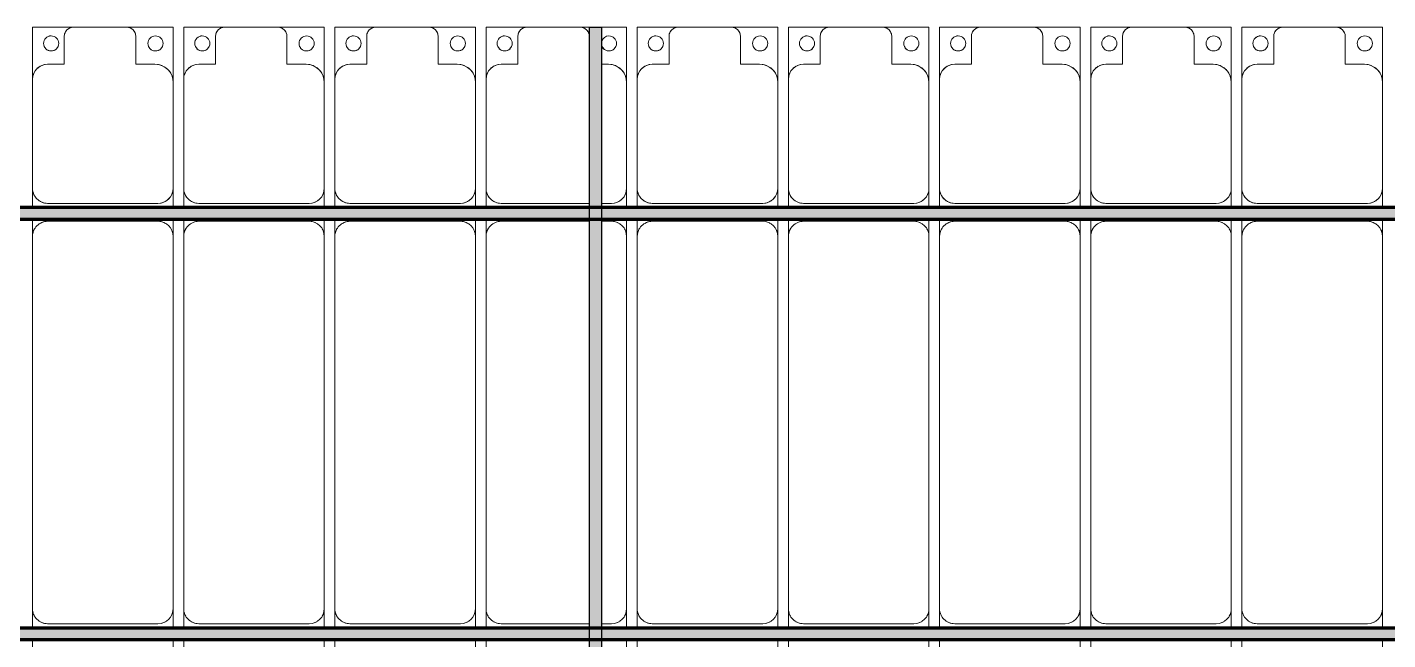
# Model space of a CAD drawing. Header units: millimetres. Extents: x -291190 to 146725, y 19759 to 185158.
# Drawn here: x -51423 to -46923, y 157191 to 159217 of the extents above; entities that cross this region are included whole.
import ezdxf

# ---------------------------------------------------------------- set-up
doc = ezdxf.new("R2010")
doc.units = ezdxf.units.MM
doc.layers.add('A-GENM', color=13, linetype='Continuous', lineweight=9)
doc.layers.add('S-BEAM', color=12, linetype='Continuous', lineweight=9)

# ---------------------------------------------------------------- blocks, each defined once
blk = doc.blocks.new('Dải phao đi lại kèm đỡ invester - DẢI PHAO ĐI LẠI-60252-KHUNG KẾT CẤU BÈ PIN 4')
at = {"layer": 'A-GENM', "color": 7}
for p, q in [((111758.4, 713.3), (111758.4, 769.7)), ((111758.4, 713.3), (111758.4, 769.7)), ((112223.4, 769.7), (112223.4, 713.3)), ((112223.4, 769.7), (112223.4, 713.3)), ((112258.4, 713.3), (112258.4, 769.7)), ((112258.4, 713.3), (112258.4, 769.7)), ((112723.4, 769.7), (112723.4, 713.3)), ((112723.4, 769.7), (112723.4, 713.3)), ((112758.4, 713.3), (112758.4, 769.7)), ((112758.4, 713.3), (112758.4, 769.7)), ((113223.4, 769.7), (113223.4, 713.3)), ((113223.4, 769.7), (113223.4, 713.3)), ((113258.4, 713.3), (113258.4, 769.7)), ((113258.4, 713.3), (113258.4, 769.7)), ((113723.4, 769.7), (113723.4, 713.3)), ((113723.4, 769.7), (113723.4, 713.3)), ((113758.4, 713.3), (113758.4, 769.7)), ((113758.4, 713.3), (113758.4, 769.7)), ((114223.4, 769.7), (114223.4, 713.3)), ((114223.4, 769.7), (114223.4, 713.3)), ((114258.4, 713.3), (114258.4, 769.7)), ((114258.4, 713.3), (114258.4, 769.7)), ((114723.4, 769.7), (114723.4, 713.3)), ((114723.4, 769.7), (114723.4, 713.3)), ((114758.4, 713.3), (114758.4, 769.7)), ((114758.4, 713.3), (114758.4, 769.7)), ((115223.4, 769.7), (115223.4, 713.3)), ((115223.4, 769.7), (115223.4, 713.3)), ((115258.4, 713.3), (115258.4, 769.7)), ((115258.4, 713.3), (115258.4, 769.7)), ((115723.4, 769.7), (115723.4, 713.3)), ((115723.4, 769.7), (115723.4, 713.3)), ((115758.4, 713.3), (115758.4, 769.7)), ((115758.4, 713.3), (115758.4, 769.7)), ((116223.4, 769.7), (116223.4, 713.3)), ((116223.4, 769.7), (116223.4, 713.3)), ((111758.4, 610.3), (111758.4, 673.3)), ((111758.4, 610.3), (111758.4, 673.3)), ((112173.4, 660.3), (111808.4, 660.3)), ((112223.4, 673.3), (112223.4, 610.3)), ((112223.4, 673.3), (112223.4, 610.3)), ((112258.4, 610.3), (112258.4, 673.3)), ((112258.4, 610.3), (112258.4, 673.3)), ((112673.4, 660.3), (112308.4, 660.3)), ((112723.4, 673.3), (112723.4, 610.3)), ((112723.4, 673.3), (112723.4, 610.3)), ((112758.4, 610.3), (112758.4, 673.3)), ((112758.4, 610.3), (112758.4, 673.3)), ((113173.4, 660.3), (112808.4, 660.3)), ((113223.4, 673.3), (113223.4, 610.3)), ((113223.4, 673.3), (113223.4, 610.3)), ((113258.4, 610.3), (113258.4, 673.3)), ((113258.4, 610.3), (113258.4, 673.3)), ((113673.4, 660.3), (113308.4, 660.3)), ((113723.4, 673.3), (113723.4, 610.3)), ((113723.4, 673.3), (113723.4, 610.3)), ((113758.4, 610.3), (113758.4, 673.3)), ((113758.4, 610.3), (113758.4, 673.3)), ((114173.4, 660.3), (113808.4, 660.3)), ((114223.4, 673.3), (114223.4, 610.3)), ((114223.4, 673.3), (114223.4, 610.3)), ((114258.4, 610.3), (114258.4, 673.3)), ((114258.4, 610.3), (114258.4, 673.3)), ((114341.4, 660.3), (114308.4, 660.3)), ((114673.4, 660.3), (114381.4, 660.3)), ((114723.4, 673.3), (114723.4, 610.3)), ((114723.4, 673.3), (114723.4, 610.3)), ((114758.4, 610.3), (114758.4, 673.3)), ((114758.4, 610.3), (114758.4, 673.3)), ((115173.4, 660.3), (114808.4, 660.3)), ((115223.4, 673.3), (115223.4, 610.3)), ((115223.4, 673.3), (115223.4, 610.3)), ((115258.4, 610.3), (115258.4, 673.3)), ((115258.4, 610.3), (115258.4, 673.3)), ((115673.4, 660.3), (115308.4, 660.3)), ((115723.4, 673.3), (115723.4, 610.3)), ((115723.4, 673.3), (115723.4, 610.3)), ((115758.4, 610.3), (115758.4, 673.3)), ((115758.4, 610.3), (115758.4, 673.3)), ((116173.4, 660.3), (115808.4, 660.3)), ((116223.4, 673.3), (116223.4, 610.3)), ((116223.4, 673.3), (116223.4, 610.3)), ((111758.4, 610.3), (111758.4, -620.3)), ((112223.4, -620.3), (112223.4, 610.3)), ((112258.4, 610.3), (112258.4, -620.3)), ((112723.4, -620.3), (112723.4, 610.3)), ((112758.4, 610.3), (112758.4, -620.3)), ((113223.4, -620.3), (113223.4, 610.3)), ((113258.4, 610.3), (113258.4, -620.3)), ((113723.4, -620.3), (113723.4, 610.3)), ((113758.4, 610.3), (113758.4, -620.3)), ((114223.4, -620.3), (114223.4, 610.3)), ((114258.4, 610.3), (114258.4, -620.3)), ((114723.4, -620.3), (114723.4, 610.3)), ((114758.4, 610.3), (114758.4, -620.3)), ((115223.4, -620.3), (115223.4, 610.3)), ((115258.4, 610.3), (115258.4, -620.3)), ((115723.4, -620.3), (115723.4, 610.3)), ((115758.4, 610.3), (115758.4, -620.3)), ((116223.4, -620.3), (116223.4, 610.3)), ((111758.4, -676.7), (111758.4, -620.3)), ((111758.4, -676.7), (111758.4, -620.3)), ((112223.4, -620.3), (112223.4, -676.7)), ((112223.4, -620.3), (112223.4, -676.7)), ((112258.4, -676.7), (112258.4, -620.3)), ((112258.4, -676.7), (112258.4, -620.3)), ((112723.4, -620.3), (112723.4, -676.7)), ((112723.4, -620.3), (112723.4, -676.7)), ((112758.4, -676.7), (112758.4, -620.3)), ((112758.4, -676.7), (112758.4, -620.3)), ((113223.4, -620.3), (113223.4, -676.7)), ((113223.4, -620.3), (113223.4, -676.7)), ((113258.4, -676.7), (113258.4, -620.3)), ((113258.4, -676.7), (113258.4, -620.3)), ((113723.4, -620.3), (113723.4, -676.7)), ((113723.4, -620.3), (113723.4, -676.7)), ((113758.4, -676.7), (113758.4, -620.3)), ((113758.4, -676.7), (113758.4, -620.3)), ((114223.4, -620.3), (114223.4, -676.7)), ((114223.4, -620.3), (114223.4, -676.7)), ((114258.4, -676.7), (114258.4, -620.3)), ((114258.4, -676.7), (114258.4, -620.3)), ((114723.4, -620.3), (114723.4, -676.7)), ((114723.4, -620.3), (114723.4, -676.7)), ((114758.4, -676.7), (114758.4, -620.3)), ((114758.4, -676.7), (114758.4, -620.3)), ((115223.4, -620.3), (115223.4, -676.7)), ((115223.4, -620.3), (115223.4, -676.7)), ((115258.4, -676.7), (115258.4, -620.3)), ((115258.4, -676.7), (115258.4, -620.3)), ((115723.4, -620.3), (115723.4, -676.7)), ((115723.4, -620.3), (115723.4, -676.7)), ((115758.4, -676.7), (115758.4, -620.3)), ((115758.4, -676.7), (115758.4, -620.3)), ((116223.4, -620.3), (116223.4, -676.7)), ((116223.4, -620.3), (116223.4, -676.7)), ((111808.4, -670.3), (112173.4, -670.3)), ((112308.4, -670.3), (112673.4, -670.3)), ((112808.4, -670.3), (113173.4, -670.3)), ((113308.4, -670.3), (113673.4, -670.3)), ((113808.4, -670.3), (114173.4, -670.3)), ((114308.4, -670.3), (114341.4, -670.3)), ((114381.4, -670.3), (114673.4, -670.3)), ((114808.4, -670.3), (115173.4, -670.3)), ((115308.4, -670.3), (115673.4, -670.3)), ((115808.4, -670.3), (116173.4, -670.3)), ((111758.4, -779.7), (111758.4, -716.7)), ((111758.4, -779.7), (111758.4, -716.7)), ((112223.4, -716.7), (112223.4, -779.7)), ((112223.4, -716.7), (112223.4, -779.7)), ((112258.4, -779.7), (112258.4, -716.7)), ((112258.4, -779.7), (112258.4, -716.7)), ((112723.4, -716.7), (112723.4, -779.7)), ((112723.4, -716.7), (112723.4, -779.7)), ((112758.4, -779.7), (112758.4, -716.7)), ((112758.4, -779.7), (112758.4, -716.7)), ((113223.4, -716.7), (113223.4, -779.7)), ((113223.4, -716.7), (113223.4, -779.7)), ((113258.4, -779.7), (113258.4, -716.7)), ((113258.4, -779.7), (113258.4, -716.7)), ((113723.4, -716.7), (113723.4, -779.7)), ((113723.4, -716.7), (113723.4, -779.7)), ((113758.4, -779.7), (113758.4, -716.7)), ((113758.4, -779.7), (113758.4, -716.7)), ((114223.4, -716.7), (114223.4, -779.7)), ((114223.4, -716.7), (114223.4, -779.7)), ((114258.4, -779.7), (114258.4, -716.7)), ((114258.4, -779.7), (114258.4, -716.7)), ((114723.4, -716.7), (114723.4, -779.7)), ((114723.4, -716.7), (114723.4, -779.7)), ((114758.4, -779.7), (114758.4, -716.7)), ((114758.4, -779.7), (114758.4, -716.7)), ((115223.4, -716.7), (115223.4, -779.7)), ((115223.4, -716.7), (115223.4, -779.7)), ((115258.4, -779.7), (115258.4, -716.7)), ((115258.4, -779.7), (115258.4, -716.7)), ((115723.4, -716.7), (115723.4, -779.7)), ((115723.4, -716.7), (115723.4, -779.7)), ((115758.4, -779.7), (115758.4, -716.7)), ((115758.4, -779.7), (115758.4, -716.7)), ((116223.4, -716.7), (116223.4, -779.7)), ((116223.4, -716.7), (116223.4, -779.7)), ((112173.4, -729.7), (111808.4, -729.7)), ((112673.4, -729.7), (112308.4, -729.7)), ((113173.4, -729.7), (112808.4, -729.7)), ((113673.4, -729.7), (113308.4, -729.7)), ((114173.4, -729.7), (113808.4, -729.7)), ((114341.4, -729.7), (114308.4, -729.7)), ((114673.4, -729.7), (114381.4, -729.7)), ((115173.4, -729.7), (114808.4, -729.7)), ((115673.4, -729.7), (115308.4, -729.7)), ((116173.4, -729.7), (115808.4, -729.7)), ((111758.4, -779.7), (111758.4, -1129.7)), ((112223.4, -1139.7), (112223.4, -779.7)), ((112258.4, -779.7), (112258.4, -1129.7)), ((112723.4, -1139.7), (112723.4, -779.7)), ((112758.4, -779.7), (112758.4, -1129.7)), ((113223.4, -1139.7), (113223.4, -779.7)), ((113258.4, -779.7), (113258.4, -1129.7)), ((113723.4, -1139.7), (113723.4, -779.7)), ((113758.4, -779.7), (113758.4, -1129.7)), ((114223.4, -1139.7), (114223.4, -779.7)), ((114258.4, -779.7), (114258.4, -1129.7)), ((114723.4, -1139.7), (114723.4, -779.7)), ((114758.4, -779.7), (114758.4, -1129.7)), ((115223.4, -1139.7), (115223.4, -779.7)), ((115258.4, -779.7), (115258.4, -1129.7)), ((115723.4, -1139.7), (115723.4, -779.7)), ((115758.4, -779.7), (115758.4, -1129.7)), ((116223.4, -1139.7), (116223.4, -779.7)), ((111758.4, -1312.2), (111758.4, -1129.7)), ((111758.4, -1129.7), (111758.4, -1312.2)), ((112223.4, -1139.7), (112223.4, -1312.2)), ((112223.4, -1312.2), (112223.4, -1139.7)), ((112258.4, -1312.2), (112258.4, -1129.7)), ((112258.4, -1129.7), (112258.4, -1312.2)), ((112723.4, -1139.7), (112723.4, -1312.2)), ((112723.4, -1312.2), (112723.4, -1139.7)), ((112758.4, -1312.2), (112758.4, -1129.7)), ((112758.4, -1129.7), (112758.4, -1312.2)), ((113223.4, -1139.7), (113223.4, -1312.2)), ((113223.4, -1312.2), (113223.4, -1139.7)), ((113258.4, -1312.2), (113258.4, -1129.7)), ((113258.4, -1129.7), (113258.4, -1312.2)), ((113723.4, -1139.7), (113723.4, -1312.2)), ((113723.4, -1312.2), (113723.4, -1139.7)), ((113758.4, -1312.2), (113758.4, -1129.7)), ((113758.4, -1129.7), (113758.4, -1312.2)), ((114223.4, -1139.7), (114223.4, -1312.2)), ((114223.4, -1312.2), (114223.4, -1139.7)), ((114258.4, -1312.2), (114258.4, -1129.7)), ((114258.4, -1129.7), (114258.4, -1312.2)), ((114723.4, -1139.7), (114723.4, -1312.2)), ((114723.4, -1312.2), (114723.4, -1139.7)), ((114758.4, -1312.2), (114758.4, -1129.7)), ((114758.4, -1129.7), (114758.4, -1312.2)), ((115223.4, -1139.7), (115223.4, -1312.2)), ((115223.4, -1312.2), (115223.4, -1139.7)), ((115258.4, -1312.2), (115258.4, -1129.7)), ((115258.4, -1129.7), (115258.4, -1312.2)), ((115723.4, -1139.7), (115723.4, -1312.2)), ((115723.4, -1312.2), (115723.4, -1139.7)), ((115758.4, -1312.2), (115758.4, -1129.7)), ((115758.4, -1129.7), (115758.4, -1312.2)), ((116223.4, -1139.7), (116223.4, -1312.2)), ((116223.4, -1312.2), (116223.4, -1139.7)), ((111818.4, -1189.7), (111881.8, -1189.7)), ((111881.8, -1189.7), (111881.8, -1282.2)), ((112118.2, -1282.2), (112118.2, -1189.7)), ((112118.2, -1189.7), (112173.4, -1189.7)), ((112318.4, -1189.7), (112381.8, -1189.7)), ((112381.8, -1189.7), (112381.8, -1282.2)), ((112618.2, -1282.2), (112618.2, -1189.7)), ((112618.2, -1189.7), (112673.4, -1189.7)), ((112818.4, -1189.7), (112881.8, -1189.7)), ((112881.8, -1189.7), (112881.8, -1282.2)), ((113118.2, -1282.2), (113118.2, -1189.7)), ((113118.2, -1189.7), (113173.4, -1189.7)), ((113318.4, -1189.7), (113381.8, -1189.7)), ((113381.8, -1189.7), (113381.8, -1282.2)), ((113618.2, -1282.2), (113618.2, -1189.7)), ((113618.2, -1189.7), (113673.4, -1189.7)), ((113818.4, -1189.7), (113881.8, -1189.7)), ((113881.8, -1189.7), (113881.8, -1282.2)), ((114118.2, -1282.2), (114118.2, -1189.7)), ((114118.2, -1189.7), (114173.4, -1189.7)), ((114318.4, -1189.7), (114341.4, -1189.7)), ((114381.8, -1189.7), (114381.8, -1282.2)), ((114618.2, -1282.2), (114618.2, -1189.7)), ((114618.2, -1189.7), (114673.4, -1189.7)), ((114818.4, -1189.7), (114881.8, -1189.7)), ((114881.8, -1189.7), (114881.8, -1282.2)), ((115118.2, -1282.2), (115118.2, -1189.7)), ((115118.2, -1189.7), (115173.4, -1189.7)), ((115318.4, -1189.7), (115381.8, -1189.7)), ((115381.8, -1189.7), (115381.8, -1282.2)), ((115618.2, -1282.2), (115618.2, -1189.7)), ((115618.2, -1189.7), (115673.4, -1189.7)), ((115818.4, -1189.7), (115881.8, -1189.7)), ((115881.8, -1189.7), (115881.8, -1282.2)), ((116118.2, -1282.2), (116118.2, -1189.7)), ((116118.2, -1189.7), (116173.4, -1189.7)), ((111911.8, -1312.2), (111758.4, -1312.2)), ((111758.4, -1312.2), (111911.8, -1312.2)), ((111911.8, -1312.2), (112088.2, -1312.2)), ((112223.4, -1312.2), (112088.2, -1312.2)), ((112088.2, -1312.2), (112223.4, -1312.2)), ((112411.8, -1312.2), (112258.4, -1312.2)), ((112258.4, -1312.2), (112411.8, -1312.2)), ((112411.8, -1312.2), (112588.2, -1312.2)), ((112723.4, -1312.2), (112588.2, -1312.2)), ((112588.2, -1312.2), (112723.4, -1312.2)), ((112911.8, -1312.2), (112758.4, -1312.2)), ((112758.4, -1312.2), (112911.8, -1312.2)), ((112911.8, -1312.2), (113088.2, -1312.2)), ((113223.4, -1312.2), (113088.2, -1312.2)), ((113088.2, -1312.2), (113223.4, -1312.2)), ((113411.8, -1312.2), (113258.4, -1312.2)), ((113258.4, -1312.2), (113411.8, -1312.2)), ((113411.8, -1312.2), (113588.2, -1312.2)), ((113723.4, -1312.2), (113588.2, -1312.2)), ((113588.2, -1312.2), (113723.4, -1312.2)), ((113911.8, -1312.2), (113758.4, -1312.2)), ((113758.4, -1312.2), (113911.8, -1312.2)), ((113911.8, -1312.2), (114088.2, -1312.2)), ((114223.4, -1312.2), (114088.2, -1312.2)), ((114088.2, -1312.2), (114223.4, -1312.2)), ((114341.4, -1312.2), (114258.4, -1312.2)), ((114258.4, -1312.2), (114341.4, -1312.2)), ((114411.8, -1312.2), (114381.4, -1312.2)), ((114381.4, -1312.2), (114411.8, -1312.2)), ((114411.8, -1312.2), (114588.2, -1312.2)), ((114723.4, -1312.2), (114588.2, -1312.2)), ((114588.2, -1312.2), (114723.4, -1312.2)), ((114911.8, -1312.2), (114758.4, -1312.2)), ((114758.4, -1312.2), (114911.8, -1312.2)), ((114911.8, -1312.2), (115088.2, -1312.2)), ((115223.4, -1312.2), (115088.2, -1312.2)), ((115088.2, -1312.2), (115223.4, -1312.2)), ((115411.8, -1312.2), (115258.4, -1312.2)), ((115258.4, -1312.2), (115411.8, -1312.2)), ((115411.8, -1312.2), (115588.2, -1312.2)), ((115723.4, -1312.2), (115588.2, -1312.2)), ((115588.2, -1312.2), (115723.4, -1312.2)), ((115911.8, -1312.2), (115758.4, -1312.2)), ((115758.4, -1312.2), (115911.8, -1312.2)), ((115911.8, -1312.2), (116088.2, -1312.2)), ((116223.4, -1312.2), (116088.2, -1312.2)), ((116088.2, -1312.2), (116223.4, -1312.2))]:
    blk.add_line(p, q, dxfattribs=at)
for centre, radius, start, end in [((111808.4, 610.3), 50, 90, 180), ((111808.4, 610.3), 50, 150, 180), ((111808.4, 610.3), 50, 105, 120), ((112173.4, 610.3), 50, 360, 90), ((112173.4, 610.3), 50, 60, 90), ((112173.4, 610.3), 50, 15, 30), ((112308.4, 610.3), 50, 90, 180), ((112308.4, 610.3), 50, 150, 180), ((112308.4, 610.3), 50, 105, 120), ((112673.4, 610.3), 50, 360, 90), ((112673.4, 610.3), 50, 60, 90), ((112673.4, 610.3), 50, 15, 30), ((112808.4, 610.3), 50, 90, 180), ((112808.4, 610.3), 50, 150, 180), ((112808.4, 610.3), 50, 105, 120), ((113173.4, 610.3), 50, 360, 90), ((113173.4, 610.3), 50, 60, 90), ((113173.4, 610.3), 50, 15, 30), ((113308.4, 610.3), 50, 90, 180), ((113308.4, 610.3), 50, 150, 180), ((113308.4, 610.3), 50, 105, 120), ((113673.4, 610.3), 50, 360, 90), ((113673.4, 610.3), 50, 60, 90), ((113673.4, 610.3), 50, 15, 30), ((113808.4, 610.3), 50, 90, 180), ((113808.4, 610.3), 50, 150, 180), ((113808.4, 610.3), 50, 105, 120), ((114173.4, 610.3), 50, 360, 90), ((114173.4, 610.3), 50, 60, 90), ((114173.4, 610.3), 50, 15, 30), ((114308.4, 610.3), 50, 90, 180), ((114308.4, 610.3), 50, 150, 180), ((114308.4, 610.3), 50, 105, 120), ((114673.4, 610.3), 50, 360, 90), ((114673.4, 610.3), 50, 60, 90), ((114673.4, 610.3), 50, 15, 30), ((114808.4, 610.3), 50, 90, 180), ((114808.4, 610.3), 50, 150, 180), ((114808.4, 610.3), 50, 105, 120), ((115173.4, 610.3), 50, 360, 90), ((115173.4, 610.3), 50, 60, 90), ((115173.4, 610.3), 50, 15, 30), ((115308.4, 610.3), 50, 90, 180), ((115308.4, 610.3), 50, 150, 180), ((115308.4, 610.3), 50, 105, 120), ((115673.4, 610.3), 50, 360, 90), ((115673.4, 610.3), 50, 60, 90), ((115673.4, 610.3), 50, 15, 30), ((115808.4, 610.3), 50, 90, 180), ((115808.4, 610.3), 50, 150, 180), ((115808.4, 610.3), 50, 105, 120), ((116173.4, 610.3), 50, 360, 90), ((116173.4, 610.3), 50, 60, 90), ((116173.4, 610.3), 50, 15, 30), ((111808.4, -620.3), 50, 180, 270), ((112173.4, -620.3), 50, 270, 0), ((112173.4, -620.3), 50, 330, 0), ((112308.4, -620.3), 50, 180, 270), ((112673.4, -620.3), 50, 270, 0), ((112673.4, -620.3), 50, 330, 0), ((112808.4, -620.3), 50, 180, 270), ((113173.4, -620.3), 50, 270, 0), ((113173.4, -620.3), 50, 330, 0), ((113308.4, -620.3), 50, 180, 270), ((113673.4, -620.3), 50, 270, 0), ((113673.4, -620.3), 50, 330, 0), ((113808.4, -620.3), 50, 180, 270), ((114173.4, -620.3), 50, 270, 0), ((114173.4, -620.3), 50, 330, 0), ((114308.4, -620.3), 50, 180, 270), ((114673.4, -620.3), 50, 270, 0), ((114673.4, -620.3), 50, 330, 0), ((114808.4, -620.3), 50, 180, 270), ((115173.4, -620.3), 50, 270, 0), ((115173.4, -620.3), 50, 330, 0), ((115308.4, -620.3), 50, 180, 270), ((115673.4, -620.3), 50, 270, 0), ((115673.4, -620.3), 50, 330, 0), ((115808.4, -620.3), 50, 180, 270), ((116173.4, -620.3), 50, 270, 0), ((116173.4, -620.3), 50, 330, 0), ((111808.4, -620.3), 50, 195, 210), ((111808.4, -620.3), 50, 240, 270), ((112173.4, -620.3), 50, 270, 300), ((112308.4, -620.3), 50, 195, 210), ((112308.4, -620.3), 50, 240, 270), ((112673.4, -620.3), 50, 270, 300), ((112808.4, -620.3), 50, 195, 210), ((112808.4, -620.3), 50, 240, 270), ((113173.4, -620.3), 50, 270, 300), ((113308.4, -620.3), 50, 195, 210), ((113308.4, -620.3), 50, 240, 270), ((113673.4, -620.3), 50, 270, 300), ((113808.4, -620.3), 50, 195, 210), ((113808.4, -620.3), 50, 240, 255), ((114173.4, -620.3), 50, 270, 300), ((114308.4, -620.3), 50, 195, 210), ((114308.4, -620.3), 50, 240, 270), ((114673.4, -620.3), 50, 270, 300), ((114808.4, -620.3), 50, 195, 210), ((114808.4, -620.3), 50, 240, 270), ((115173.4, -620.3), 50, 270, 300), ((115308.4, -620.3), 50, 195, 210), ((115308.4, -620.3), 50, 240, 270), ((115673.4, -620.3), 50, 270, 300), ((115808.4, -620.3), 50, 195, 210), ((115808.4, -620.3), 50, 240, 270), ((116173.4, -620.3), 50, 270, 300), ((111808.4, -779.7), 50, 90, 180), ((111808.4, -779.7), 50, 90, 165), ((112173.4, -779.7), 50, 360, 90), ((112173.4, -779.7), 50, 15, 90), ((112308.4, -779.7), 50, 90, 180), ((112308.4, -779.7), 50, 90, 165), ((112673.4, -779.7), 50, 360, 90), ((112673.4, -779.7), 50, 15, 90), ((112808.4, -779.7), 50, 90, 180), ((112808.4, -779.7), 50, 90, 165), ((113173.4, -779.7), 50, 360, 90), ((113173.4, -779.7), 50, 15, 90), ((113308.4, -779.7), 50, 90, 180), ((113308.4, -779.7), 50, 90, 165), ((113673.4, -779.7), 50, 360, 90), ((113673.4, -779.7), 50, 15, 90), ((113808.4, -779.7), 50, 90, 180), ((113808.4, -779.7), 50, 98.1689, 165), ((114173.4, -779.7), 50, 360, 90), ((114173.4, -779.7), 50, 15, 90), ((114308.4, -779.7), 50, 90, 180), ((114308.4, -779.7), 50, 90, 165), ((114673.4, -779.7), 50, 360, 90), ((114673.4, -779.7), 50, 15, 90), ((114808.4, -779.7), 50, 90, 180), ((114808.4, -779.7), 50, 90, 165), ((115173.4, -779.7), 50, 360, 90), ((115173.4, -779.7), 50, 15, 90), ((115308.4, -779.7), 50, 90, 180), ((115308.4, -779.7), 50, 90, 165), ((115673.4, -779.7), 50, 360, 90), ((115673.4, -779.7), 50, 15, 90), ((115808.4, -779.7), 50, 90, 180), ((115808.4, -779.7), 50, 90, 165), ((116173.4, -779.7), 50, 360, 90), ((116173.4, -779.7), 50, 15, 90), ((111818.4, -1129.7), 60, 180, 270), ((111818.4, -1129.7), 60, 210, 270), ((112173.4, -1139.7), 50, 270, 360), ((112173.4, -1139.7), 50, 270, 345), ((112318.4, -1129.7), 60, 180, 270), ((112318.4, -1129.7), 60, 210, 270), ((112673.4, -1139.7), 50, 270, 360), ((112673.4, -1139.7), 50, 270, 345), ((112818.4, -1129.7), 60, 180, 270), ((112818.4, -1129.7), 60, 210, 270), ((113173.4, -1139.7), 50, 270, 360), ((113173.4, -1139.7), 50, 270, 345), ((113318.4, -1129.7), 60, 180, 270), ((113318.4, -1129.7), 60, 210, 270), ((113673.4, -1139.7), 50, 270, 360), ((113673.4, -1139.7), 50, 270, 345), ((113818.4, -1129.7), 60, 180, 270), ((113818.4, -1129.7), 60, 210, 270), ((114173.4, -1139.7), 50, 270, 360), ((114173.4, -1139.7), 50, 270, 345), ((114318.4, -1129.7), 60, 180, 270), ((114318.4, -1129.7), 60, 210, 270), ((114673.4, -1139.7), 50, 270, 360), ((114673.4, -1139.7), 50, 270, 345), ((114818.4, -1129.7), 60, 180, 270), ((114818.4, -1129.7), 60, 210, 270), ((115173.4, -1139.7), 50, 270, 360), ((115173.4, -1139.7), 50, 270, 345), ((115318.4, -1129.7), 60, 180, 270), ((115318.4, -1129.7), 60, 210, 270), ((115673.4, -1139.7), 50, 270, 360), ((115673.4, -1139.7), 50, 270, 345), ((115818.4, -1129.7), 60, 180, 270), ((115818.4, -1129.7), 60, 210, 270), ((116173.4, -1139.7), 50, 270, 360), ((116173.4, -1139.7), 50, 270, 345), ((112173.4, -1139.7), 50, 300, 315), ((112173.4, -1139.7), 50, 300, 315), ((112673.4, -1139.7), 50, 300, 315), ((112673.4, -1139.7), 50, 300, 315), ((113173.4, -1139.7), 50, 300, 315), ((113173.4, -1139.7), 50, 300, 315), ((113673.4, -1139.7), 50, 300, 315), ((113673.4, -1139.7), 50, 300, 315), ((114173.4, -1139.7), 50, 300, 315), ((114173.4, -1139.7), 50, 300, 315), ((114673.4, -1139.7), 50, 300, 315), ((114673.4, -1139.7), 50, 300, 315), ((115173.4, -1139.7), 50, 300, 315), ((115173.4, -1139.7), 50, 300, 315), ((115673.4, -1139.7), 50, 300, 315), ((115673.4, -1139.7), 50, 300, 315), ((116173.4, -1139.7), 50, 300, 315), ((116173.4, -1139.7), 50, 300, 315), ((111816.8, -1258.6), 25, 90, 270), ((111816.8, -1258.6), 25, 180, 270), ((111816.8, -1258.6), 25, 90, 165), ((111816.8, -1258.6), 25, 270, 90), ((111816.8, -1258.6), 25, 75, 90), ((111816.8, -1258.6), 25, 270, 360), ((111816.8, -1258.6), 25, 15, 60), ((112161.8, -1258.6), 25, 90, 270), ((112161.8, -1258.6), 25, 180, 270), ((112161.8, -1258.6), 25, 90, 165), ((112161.8, -1258.6), 25, 270, 90), ((112161.8, -1258.6), 25, 15, 90), ((112161.8, -1258.6), 25, 270, 0), ((112316.8, -1258.6), 25, 90, 270), ((112316.8, -1258.6), 25, 180, 270), ((112316.8, -1258.6), 25, 90, 165), ((112316.8, -1258.6), 25, 270, 90), ((112316.8, -1258.6), 25, 75, 90), ((112316.8, -1258.6), 25, 270, 360), ((112316.8, -1258.6), 25, 15, 60), ((112661.8, -1258.6), 25, 90, 270), ((112661.8, -1258.6), 25, 180, 270), ((112661.8, -1258.6), 25, 90, 165), ((112661.8, -1258.6), 25, 270, 90), ((112661.8, -1258.6), 25, 15, 90), ((112661.8, -1258.6), 25, 270, 0), ((112816.8, -1258.6), 25, 90, 270), ((112816.8, -1258.6), 25, 180, 270), ((112816.8, -1258.6), 25, 90, 165), ((112816.8, -1258.6), 25, 270, 90), ((112816.8, -1258.6), 25, 75, 90), ((112816.8, -1258.6), 25, 270, 360), ((112816.8, -1258.6), 25, 15, 60), ((113161.8, -1258.6), 25, 90, 270), ((113161.8, -1258.6), 25, 180, 270), ((113161.8, -1258.6), 25, 90, 165), ((113161.8, -1258.6), 25, 270, 90), ((113161.8, -1258.6), 25, 15, 90), ((113161.8, -1258.6), 25, 270, 0), ((113316.8, -1258.6), 25, 90, 270), ((113316.8, -1258.6), 25, 180, 270), ((113316.8, -1258.6), 25, 90, 165), ((113316.8, -1258.6), 25, 270, 90), ((113316.8, -1258.6), 25, 75, 90), ((113316.8, -1258.6), 25, 270, 360), ((113316.8, -1258.6), 25, 15, 60), ((113661.8, -1258.6), 25, 90, 270), ((113661.8, -1258.6), 25, 180, 270), ((113661.8, -1258.6), 25, 90, 165), ((113661.8, -1258.6), 25, 270, 90), ((113661.8, -1258.6), 25, 15, 90), ((113661.8, -1258.6), 25, 270, 0), ((113816.8, -1258.6), 25, 90, 270), ((113816.8, -1258.6), 25, 180, 270), ((113816.8, -1258.6), 25, 90, 165), ((113816.8, -1258.6), 25, 270, 90), ((113816.8, -1258.6), 25, 75, 90), ((113816.8, -1258.6), 25, 270, 360), ((113816.8, -1258.6), 25, 15, 60), ((114161.8, -1258.6), 25, 90, 270), ((114161.8, -1258.6), 25, 180, 270), ((114161.8, -1258.6), 25, 90, 165), ((114161.8, -1258.6), 25, 270, 90), ((114161.8, -1258.6), 25, 15, 90), ((114161.8, -1258.6), 25, 270, 0), ((114316.8, -1258.6), 25, 90, 270), ((114316.8, -1258.6), 25, 180, 270), ((114316.8, -1258.6), 25, 90, 165), ((114316.8, -1258.6), 25, 15, 90), ((114316.8, -1258.6), 25, 75, 90), ((114316.8, -1258.6), 25, 15, 60), ((114661.8, -1258.6), 25, 90, 270), ((114661.8, -1258.6), 25, 180, 270), ((114661.8, -1258.6), 25, 90, 165), ((114661.8, -1258.6), 25, 270, 90), ((114661.8, -1258.6), 25, 15, 90), ((114661.8, -1258.6), 25, 270, 0), ((114816.8, -1258.6), 25, 90, 270), ((114816.8, -1258.6), 25, 180, 270), ((114816.8, -1258.6), 25, 90, 165), ((114816.8, -1258.6), 25, 270, 90), ((114816.8, -1258.6), 25, 75, 90), ((114816.8, -1258.6), 25, 270, 360), ((114816.8, -1258.6), 25, 15, 60), ((115161.8, -1258.6), 25, 90, 270), ((115161.8, -1258.6), 25, 180, 270), ((115161.8, -1258.6), 25, 90, 165), ((115161.8, -1258.6), 25, 270, 90), ((115161.8, -1258.6), 25, 15, 90), ((115161.8, -1258.6), 25, 270, 0), ((115316.8, -1258.6), 25, 90, 270), ((115316.8, -1258.6), 25, 180, 270), ((115316.8, -1258.6), 25, 90, 165), ((115316.8, -1258.6), 25, 270, 90), ((115316.8, -1258.6), 25, 75, 90), ((115316.8, -1258.6), 25, 270, 360), ((115316.8, -1258.6), 25, 15, 60), ((115661.8, -1258.6), 25, 90, 270), ((115661.8, -1258.6), 25, 180, 270), ((115661.8, -1258.6), 25, 90, 165), ((115661.8, -1258.6), 25, 270, 90), ((115661.8, -1258.6), 25, 15, 90), ((115661.8, -1258.6), 25, 270, 0), ((115816.8, -1258.6), 25, 90, 270), ((115816.8, -1258.6), 25, 180, 270), ((115816.8, -1258.6), 25, 90, 165), ((115816.8, -1258.6), 25, 270, 90), ((115816.8, -1258.6), 25, 75, 90), ((115816.8, -1258.6), 25, 270, 360), ((115816.8, -1258.6), 25, 15, 60), ((116161.8, -1258.6), 25, 90, 270), ((116161.8, -1258.6), 25, 180, 270), ((116161.8, -1258.6), 25, 90, 165), ((116161.8, -1258.6), 25, 270, 90), ((116161.8, -1258.6), 25, 15, 90), ((116161.8, -1258.6), 25, 270, 0), ((111911.8, -1282.2), 30, 180, 270), ((111911.8, -1282.2), 30, 195, 225), ((111911.8, -1282.2), 30, 195, 255), ((111911.8, -1282.2), 30, 195, 225), ((112088.2, -1282.2), 30, 270, 0), ((112088.2, -1282.2), 30, 285, 345), ((112088.2, -1282.2), 30, 330, 345), ((112088.2, -1282.2), 30, 330, 345), ((112411.8, -1282.2), 30, 180, 270), ((112411.8, -1282.2), 30, 195, 225), ((112411.8, -1282.2), 30, 195, 255), ((112411.8, -1282.2), 30, 195, 225), ((112588.2, -1282.2), 30, 270, 0), ((112588.2, -1282.2), 30, 285, 345), ((112588.2, -1282.2), 30, 330, 345), ((112588.2, -1282.2), 30, 330, 345), ((112911.8, -1282.2), 30, 180, 270), ((112911.8, -1282.2), 30, 195, 225), ((112911.8, -1282.2), 30, 195, 255), ((112911.8, -1282.2), 30, 195, 225), ((113088.2, -1282.2), 30, 270, 0), ((113088.2, -1282.2), 30, 285, 345), ((113088.2, -1282.2), 30, 330, 345), ((113088.2, -1282.2), 30, 330, 345), ((113411.8, -1282.2), 30, 180, 270), ((113411.8, -1282.2), 30, 195, 225), ((113411.8, -1282.2), 30, 195, 255), ((113411.8, -1282.2), 30, 195, 225), ((113588.2, -1282.2), 30, 270, 0), ((113588.2, -1282.2), 30, 285, 345), ((113588.2, -1282.2), 30, 330, 345), ((113588.2, -1282.2), 30, 330, 345), ((113911.8, -1282.2), 30, 180, 270), ((113911.8, -1282.2), 30, 195, 225), ((113911.8, -1282.2), 30, 195, 255), ((113911.8, -1282.2), 30, 195, 225), ((114088.2, -1282.2), 30, 270, 0), ((114088.2, -1282.2), 30, 285, 345), ((114088.2, -1282.2), 30, 330, 345), ((114088.2, -1282.2), 30, 330, 345), ((114316.8, -1258.6), 25, 270, 345), ((114316.8, -1258.6), 25, 270, 345), ((114411.8, -1282.2), 30, 180, 270), ((114411.8, -1282.2), 30, 195, 225), ((114411.8, -1282.2), 30, 195, 255), ((114411.8, -1282.2), 30, 195, 225), ((114588.2, -1282.2), 30, 270, 0), ((114588.2, -1282.2), 30, 285, 345), ((114588.2, -1282.2), 30, 330, 345), ((114588.2, -1282.2), 30, 330, 345), ((114911.8, -1282.2), 30, 180, 270), ((114911.8, -1282.2), 30, 195, 225), ((114911.8, -1282.2), 30, 195, 255), ((114911.8, -1282.2), 30, 195, 225), ((115088.2, -1282.2), 30, 270, 0), ((115088.2, -1282.2), 30, 285, 345), ((115088.2, -1282.2), 30, 330, 345), ((115088.2, -1282.2), 30, 330, 345), ((115411.8, -1282.2), 30, 180, 270), ((115411.8, -1282.2), 30, 195, 225), ((115411.8, -1282.2), 30, 195, 255), ((115411.8, -1282.2), 30, 195, 225), ((115588.2, -1282.2), 30, 270, 0), ((115588.2, -1282.2), 30, 285, 345), ((115588.2, -1282.2), 30, 330, 345), ((115588.2, -1282.2), 30, 330, 345), ((115911.8, -1282.2), 30, 180, 270), ((115911.8, -1282.2), 30, 195, 225), ((115911.8, -1282.2), 30, 195, 255), ((115911.8, -1282.2), 30, 195, 225), ((116088.2, -1282.2), 30, 270, 0), ((116088.2, -1282.2), 30, 285, 345), ((116088.2, -1282.2), 30, 330, 345), ((116088.2, -1282.2), 30, 330, 345), ((111911.8, -1282.2), 30, 240, 255), ((111911.8, -1282.2), 30, 240, 255), ((112088.2, -1282.2), 30, 285, 300), ((112088.2, -1282.2), 30, 285, 300), ((112411.8, -1282.2), 30, 240, 255), ((112411.8, -1282.2), 30, 240, 255), ((112588.2, -1282.2), 30, 285, 300), ((112588.2, -1282.2), 30, 285, 300), ((112911.8, -1282.2), 30, 240, 255), ((112911.8, -1282.2), 30, 240, 255), ((113088.2, -1282.2), 30, 285, 300), ((113088.2, -1282.2), 30, 285, 300), ((113411.8, -1282.2), 30, 240, 255), ((113411.8, -1282.2), 30, 240, 255), ((113588.2, -1282.2), 30, 285, 300), ((113588.2, -1282.2), 30, 285, 300), ((113911.8, -1282.2), 30, 240, 255), ((113911.8, -1282.2), 30, 240, 255), ((114088.2, -1282.2), 30, 285, 300), ((114088.2, -1282.2), 30, 285, 300), ((114411.8, -1282.2), 30, 240, 255), ((114411.8, -1282.2), 30, 240, 255), ((114588.2, -1282.2), 30, 285, 300), ((114588.2, -1282.2), 30, 285, 300), ((114911.8, -1282.2), 30, 240, 255), ((114911.8, -1282.2), 30, 240, 255), ((115088.2, -1282.2), 30, 285, 300), ((115088.2, -1282.2), 30, 285, 300), ((115411.8, -1282.2), 30, 240, 255), ((115411.8, -1282.2), 30, 240, 255), ((115588.2, -1282.2), 30, 285, 300), ((115588.2, -1282.2), 30, 285, 300), ((115911.8, -1282.2), 30, 240, 255), ((115911.8, -1282.2), 30, 240, 255), ((116088.2, -1282.2), 30, 285, 300), ((116088.2, -1282.2), 30, 285, 300)]:
    blk.add_arc(centre, radius, start, end, dxfattribs=at)
blk = doc.blocks.new('Dầm C52 - Dầm C52-74423-KHUNG KẾT CẤU BÈ PIN 4')
at = {"layer": 'S-BEAM', "lineweight": 140}
blk.add_hatch(color=1, dxfattribs=at).paths.add_polyline_path([(-153612.4, 20), (-153612.4, -20), (153612.4, -20), (153612.4, 20), (-152772.8, 20)])
at = {"layer": 'S-BEAM', "color": 1, "lineweight": 140}
for p, q in [((-153612.4, 20), (153612.4, 20)), ((153612.4, -20), (-153612.4, -20))]:
    blk.add_line(p, q, dxfattribs=at)
blk = doc.blocks.new('Dầm C52 - Hộp 40x60-62905-KHUNG KẾT CẤU BÈ PIN 4')
at = {"layer": 'S-BEAM', "lineweight": 25}
blk.add_hatch(color=4, dxfattribs=at).paths.add_polyline_path([(-37712.2, -20), (37712.2, -20), (37712.2, 20), (-37712.2, 20)])
at = {"layer": 'S-BEAM', "color": 4, "lineweight": 25}
for p, q in [((-37712.2, 20), (37712.2, 20)), ((37712.2, 20), (37712.2, -20)), ((37712.2, -20), (-37712.2, -20))]:
    blk.add_line(p, q, dxfattribs=at)
blk = doc.blocks.new('Dầm C52 - Dầm C52-V30-KHUNG KẾT CẤU BÈ PIN 4')
at = {"layer": 'S-BEAM', "lineweight": 140}
blk.add_hatch(color=1, dxfattribs=at).paths.add_polyline_path([(-153612.4, 20), (-153612.4, -20), (153612.4, -20), (153612.4, 20), (-152772.8, 20)])
at = {"layer": 'S-BEAM', "color": 1, "lineweight": 140}
for p, q in [((-153612.4, 20), (153612.4, 20)), ((153612.4, -20), (-153612.4, -20))]:
    blk.add_line(p, q, dxfattribs=at)

msp = doc.modelspace()

# ---------------------------------------------------------------- block references
at = {"layer": 'A-GENM', "color": 7, "rotation": 180}
msp.add_blockref('Dải phao đi lại kèm đỡ invester - DẢI PHAO ĐI LẠI-60252-KHUNG KẾT CẤU BÈ PIN 4', (64817.6, 157904.6), dxfattribs=at)
at = {"layer": 'S-BEAM', "color": 4, "lineweight": 25, "rotation": 89.99999999999977}
msp.add_blockref('Dầm C52 - Hộp 40x60-62905-KHUNG KẾT CẤU BÈ PIN 4', (-49543.8, 121504.6), dxfattribs=at)
at = {"layer": 'S-BEAM', "color": 1, "lineweight": 140, "rotation": 180}
for name, p in [('Dầm C52 - Dầm C52-V30-KHUNG KẾT CẤU BÈ PIN 4', (-88196.3, 158601.2)), ('Dầm C52 - Dầm C52-74423-KHUNG KẾT CẤU BÈ PIN 4', (-88196.3, 157211.2))]:
    msp.add_blockref(name, p, dxfattribs=at)

doc.saveas('drawing.dxf')
